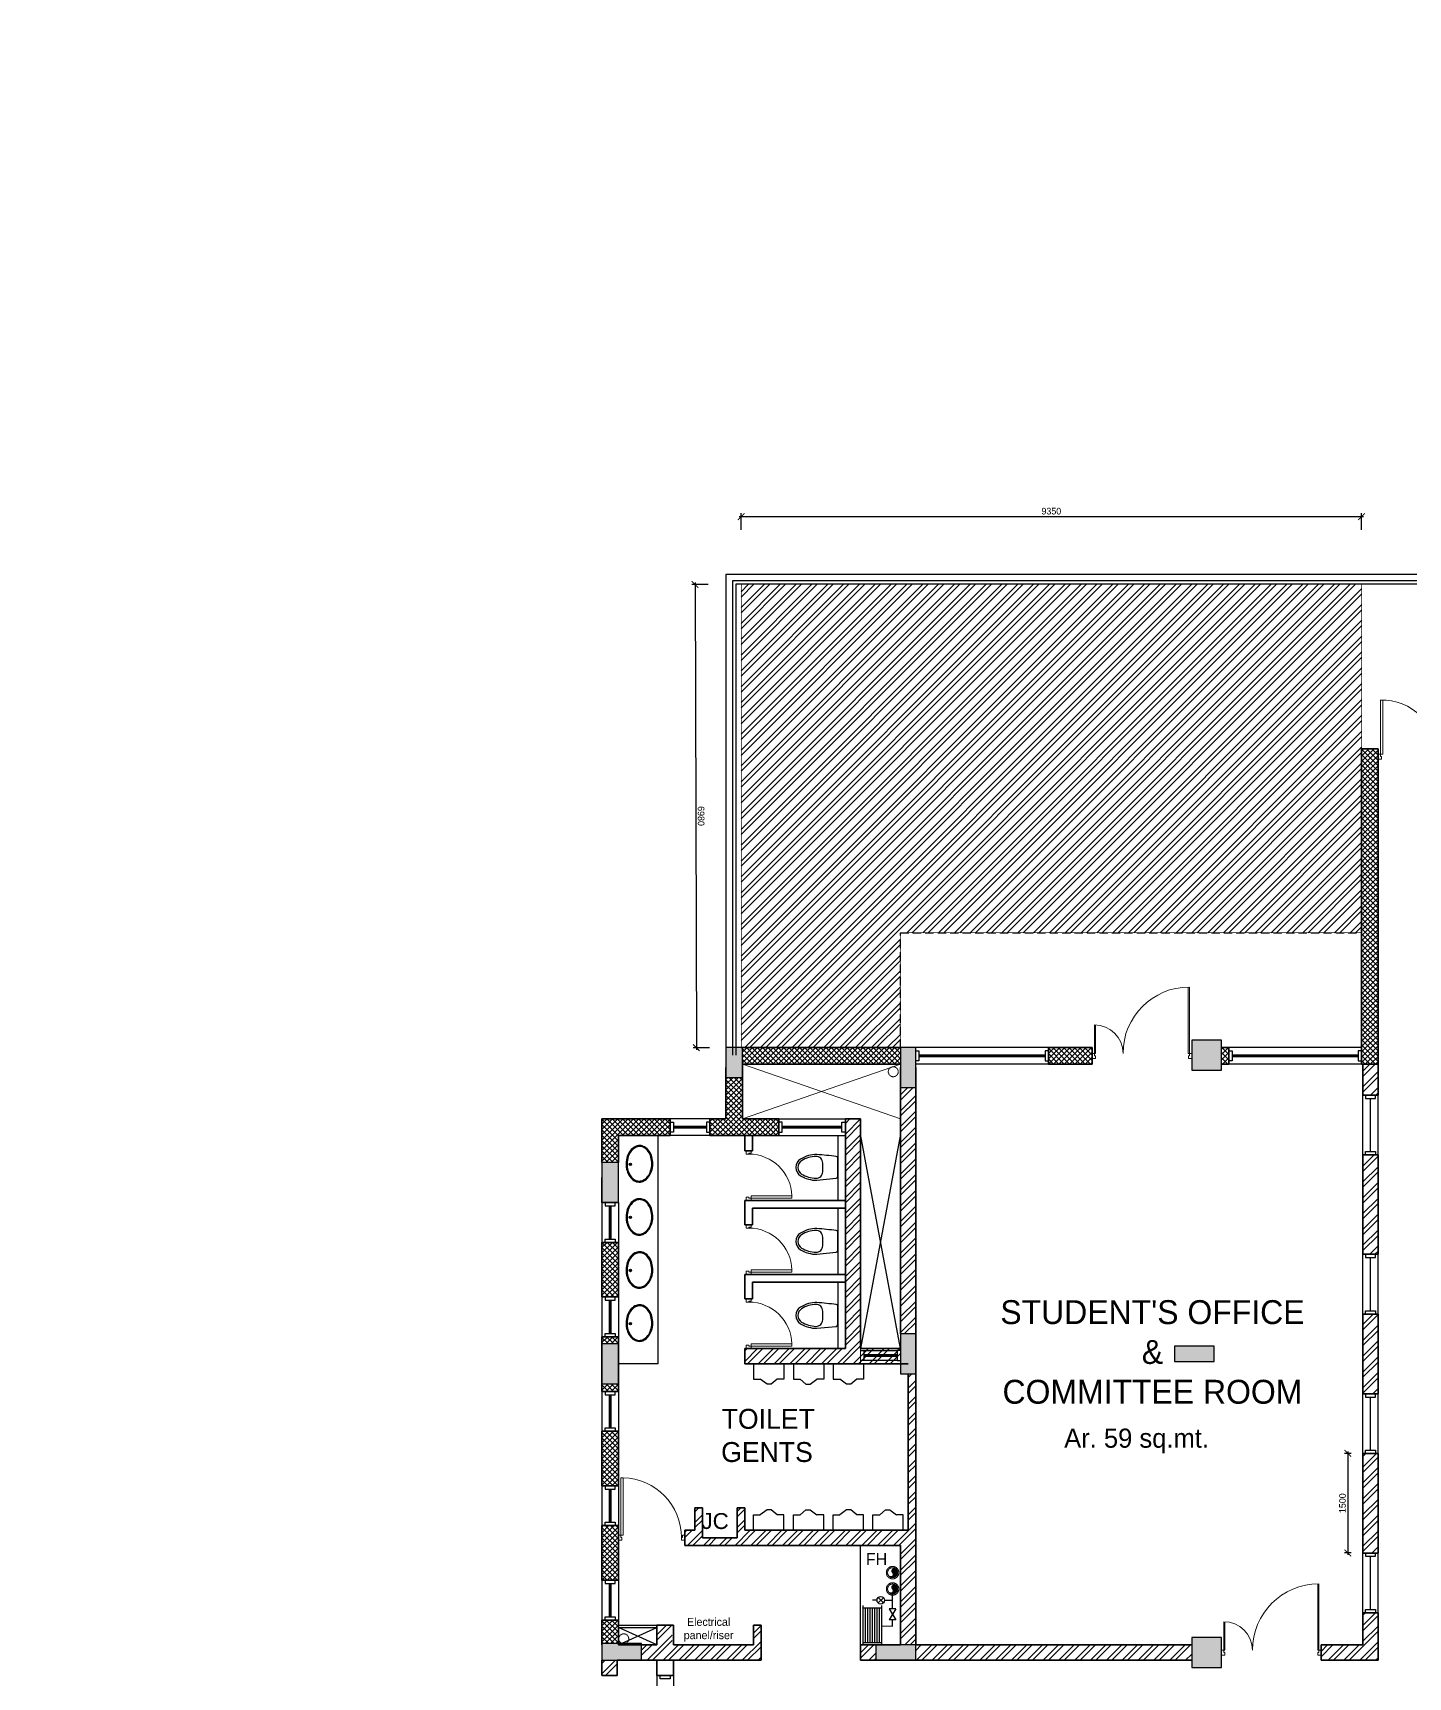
# Model space of a CAD drawing. Header units: millimetres. Extents: x -276609 to 1081398, y -453808 to 472098.
# Drawn here: x 463556 to 484284, y 24255 to 49027 of the extents above; entities that cross this region are included whole.
import ezdxf

# ---------------------------------------------------------------- set-up
doc = ezdxf.new("R2010")
doc.units = ezdxf.units.MM
doc.header["$MEASUREMENT"] = 0
for name, pattern in [('ACAD_ISO04W100', [30, 24, -3, 0, -3]), ('ACAD_ISO10W100', [18, 12, -3, 0, -3]), ('HIDDEN', [0.375, 0.25, -0.125])]:
    doc.linetypes.add(name, pattern=pattern)
for name, color, linetype in [('A-Anno Tags', 6, 'Continuous'), ('A-Elevation', 4, 'Continuous'), ('A-Sanitory', 181, 'Continuous'), ('A-Wall Patt', 8, 'Continuous'), ('A-Window', 4, 'Continuous'), ('AREA', 7, 'Continuous'), ('FIRE', 5, 'Continuous'), ('S-Conc Patt', 9, 'Continuous'), ('text', 252, 'Continuous')]:
    doc.layers.add(name, color=color, linetype=linetype)
for name, color, linetype, lineweight in [('A-BEAM-1-8', 8, 'HIDDEN', 9), ('A-Detail Lines', 241, 'Continuous', 25), ('A-Door', 4, 'Continuous', 9), ('A-Wall Sec', 1, 'Continuous', 20), ('fire-main', 10, 'ACAD_ISO04W100', 5), ('PLUMBING', 3, 'ACAD_ISO10W100', 18), ('S-Concrete', 40, 'Continuous', 25)]:
    doc.layers.add(name, color=color, linetype=linetype, lineweight=lineweight)
doc.styles.get("Standard").update_dxf_attribs({"font": ''})
doc.styles.get('Standard').set_extended_font_data('Gill Sans MT')
doc.dimstyles.new('IIITD_WD_M @ 100', dxfattribs={"dimscale": 100, "dimtxt": 1, "dimasz": 1, "dimexe": 0.5, "dimexo": 0.25, "dimgap": 0.3, "dimtad": 1, "dimdec": 0, "dimrnd": 1, "dimzin": 0, "dimdsep": 46, "dimtxsty": 'Standard', "dimblk": 'ARCHTICK', "dimcen": 0.2, "dimdle": 0.3, "dimclrd": 256, "dimclre": 256, "dimclrt": 256, "dimadec": 0, "dimazin": 0, "dimtfac": 1, "dimtdec": 0, "dimtofl": 0, "dimtmove": 0, "dimatfit": 0, "dimfxl": 0.5, "dimfxlon": 1, "dimtolj": 1, "dimtzin": 0, "dimlwd": -1, "dimlwe": -1, "dimarcsym": 0})
pattern_1 = [(45, (-3066.9, 75084.49), (-119.32427, 119.32427), []), (45, (-2987.35, 75084.49), (-119.32427, 119.32427), [])]
pattern_2 = [(45, (440.71, 78999.214), (-39.7747564, 39.7747564), []), (135, (440.71, 78999.214), (-39.7747564, -39.7747564), [])]
pattern_3 = [(45, (472131.903, 24759.73), (-39.77476, 39.77476), []), (135, (472131.903, 24759.73), (-39.77476, -39.77476), [])]

# ---------------------------------------------------------------- blocks, each defined once
blk = doc.blocks.new('_ArchTick')
at = {"color": 0, "linetype": 'ByBlock', "const_width": 0.15}
blk.add_lwpolyline([(-0.5, -0.5), (0.5, 0.5)], dxfattribs=at)
blk = doc.blocks.new('*D675')
at = {"layer": 'A-Detail Lines'}
for p, q in [((338004, 412783), (337904, 412783)), ((337954, 412813), (337954, 411253)), ((338004, 411283), (337904, 411283)), ((490332, 36500), (499162, 36500)), ((490362, 36550), (490362, 36450)), ((499132, 36550), (499132, 36450))]:
    blk.add_line(p, q, dxfattribs=at)
at = {"layer": 'A-Detail Lines', "xscale": 100, "yscale": 100, "zscale": 100}
for p, rotation in [((337954, 412783), 90), ((337954, 411283), 270), ((490362, 36500), 180)]:
    blk.add_blockref('_ArchTick', p, dxfattribs=dict(at, rotation=rotation))
blk.add_blockref('_ArchTick', (499132, 36500), dxfattribs=at)
at = {"layer": 'A-Detail Lines', "insert": (337873, 412033), "char_height": 100, "attachment_point": 5, "rotation": 90}
blk.add_mtext('\\A1;1500', dxfattribs=at)
at = {"layer": 'A-Detail Lines', "insert": (494747, 36632), "char_height": 200, "attachment_point": 5}
blk.add_mtext('\\A1;8770', dxfattribs=at)
blk = doc.blocks.new('P100')
at = {"layer": 'fire-main', "ltscale": 50}
h = blk.add_hatch(dxfattribs=at)
h.set_pattern_fill('ANSI31', color=0, scale=25, style=0)
h.set_pattern_definition([(45, (-367567.82, -846255.0262), (-2.209708691, 2.209708691), [])])
h.paths.add_polyline_path([(75, 0, -1), (0, 0, 1), (-75, 0, 1)])
at = {"layer": 'FIRE', "color": 2}
blk.add_arc((37.5, 0), 37.5, 180, 0, dxfattribs=at)
at = {"layer": 'fire-main', "color": 2, "ltscale": 50}
for radius in [93.8, 75]:
    blk.add_circle((0, 0), radius, dxfattribs=at)
blk.add_arc((-37.5, 0), 37.5, 0, 180, dxfattribs=at)
blk = doc.blocks.new('SDF')
at = {"layer": 'FIRE', "color": 2}
for p, q in [((7533, 13328), (7532, 13231)), ((7532, 13231), (7697, 13327)), ((7533, 13328), (7697, 13230)), ((7697, 13327), (7697, 13230))]:
    blk.add_line(p, q, dxfattribs=at)
blk = doc.blocks.new('basin2')
for points in [[(278, -206, 0.12976), (261, -133, 0.106426), (201, -63, 0.084431), (116, -18, 0.073534), (7, 0, 0.073534), (-102, -14, 0.084431), (-188, -55, 0.106426), (-251, -122, 0.12976), (-272, -195, 0.12976), (-254, -269, 0.106426), (-194, -339, 0.084431), (-109, -383, 0.073534), (-1, -402, 0.073534), (108, -388, 0.084431), (195, -347, 0.106426), (258, -279, 0.12976)], [(263, -201, 0.119977), (247, -140, 0.106426), (192, -75, 0.084431), (111, -33, 0.073534), (7, -15, 0.073534), (-97, -28, 0.084431), (-180, -67, 0.106426), (-238, -130, 0.12976), (-257, -196, 0.009633), (-257, -201, 0.119977), (-240, -262, 0.106426), (-185, -327, 0.084431), (-104, -369, 0.073534), (0, -387, 0.073534), (104, -373, 0.084431), (187, -334, 0.106426), (245, -272, 0.12976), (263, -206, 0.009633)]]:
    blk.add_lwpolyline(points, format="xyb", close=True)
for radius in [17.8, 12.2]:
    blk.add_circle((-4, -64), radius)
blk = doc.blocks.new('wc-wh')
at = {"color": 0, "linetype": 'ByBlock'}
for points in [[(315, 195), (22, 165, 0.384412), (0, 140), (0, -140, 0.383904), (22, -165, 0.001434), (314, -195, 0.140641), (560, -125, 0.259738), (630, 0, 0.259738), (560, 125, 0.139471)], [(225, 65), (225, -65, 0.422961), (328, -165, 0.13189), (544, -100, 0.259738), (600, 0, 0.259738), (544, 100, 0.13189), (328, 165, 0.422961)]]:
    blk.add_lwpolyline(points, format="xyb", close=True, dxfattribs=at)
blk.add_arc((316, -170), 25, 264.2811, 270.16, dxfattribs=at)
blk = doc.blocks.new('urinal1')
for p, q in [((0, 228.6), (228.6, 228.6)), ((0, 228.6), (0, -228.6)), ((228.6, 228.6), (228.6, 127)), ((304.8, 25.4), (228.6, 127)), ((304.8, -38.1), (304.8, 25.4)), ((0, -228.6), (228.6, -228.6)), ((228.6, -127), (304.8, -38.1)), ((228.6, -228.6), (228.6, -127))]:
    blk.add_line(p, q)
blk = doc.blocks.new('din v1')
at = {"layer": 'A-Window', "color": 2, "lineweight": 60}
blk.add_line((474051, 158052), (474051, 157552), dxfattribs=at)
at = {"layer": 'A-Window'}
for points in [[(473926, 158102), (473926, 157502)], [(473976, 158102), (473976, 158052), (474126, 158052), (474126, 158102)], [(474176, 158102), (474176, 157502)], [(473976, 157502), (473976, 157552), (474126, 157552), (474126, 157502)]]:
    blk.add_lwpolyline(points, dxfattribs=at)
blk = doc.blocks.new('din w1')
at = {"layer": 'A-Window', "color": 2, "lineweight": 60}
blk.add_line((476279, 163779), (476779, 163779), dxfattribs=at)
at = {"layer": 'A-Window'}
for points in [[(476229, 163904), (476829, 163904)], [(476229, 163704), (476279, 163704), (476279, 163854), (476229, 163854)], [(476829, 163704), (476779, 163704), (476779, 163854), (476829, 163854)], [(476229, 163654), (476829, 163654)]]:
    blk.add_lwpolyline(points, dxfattribs=at)
blk = doc.blocks.new('din v2')
at = {"layer": 'A-Window', "color": 2, "lineweight": 60}
blk.add_line((477919, 162849), (478819, 162849), dxfattribs=at)
at = {"layer": 'A-Window'}
for points in [[(477869, 162974), (478869, 162974)], [(477869, 162774), (477919, 162774), (477919, 162924), (477869, 162924)], [(478869, 162774), (478819, 162774), (478819, 162924), (478869, 162924)], [(477869, 162724), (478869, 162724)]]:
    blk.add_lwpolyline(points, dxfattribs=at)
blk = doc.blocks.new('ABL_Door_S - 750 x 2100-5-3 Second Floor Lvl')
at = {"layer": 'A-Door', "color": 5, "lineweight": 18}
for p, q in [((-375, 38), (-325, 38)), ((-375, -38), (-375, 38)), ((-325, 38), (-325, -3)), ((325, 38), (325, -3)), ((375, 38), (325, 38)), ((375, -38), (375, 38)), ((-375, -38), (-340, -38)), ((-340, -3), (-325, -3)), ((-340, -38), (-340, -3)), ((-340, -38), (-340, -652)), ((-305, -38), (-340, -38)), ((-305, -38), (-305, -652)), ((340, -3), (325, -3)), ((340, -38), (340, -3)), ((375, -38), (340, -38))]:
    blk.add_line(p, q, dxfattribs=at)
blk.add_lwpolyline([(-340, -652), (-305, -652)], dxfattribs=at)
at = {"layer": 'A-Door', "lineweight": 18}
blk.add_arc((-325, -3), 650, 271.7632, 0, dxfattribs=at)
blk = doc.blocks.new('ABL_Door_S - 1000 x 2100-11-3 Second Floor Lvl')
at = {"layer": 'A-Door', "color": 5}
for p, q in [((-500, 38), (-450, 38)), ((-500, -38), (-500, 38)), ((-450, 38), (-450, -3)), ((450, 38), (450, -3)), ((500, 38), (450, 38)), ((500, -38), (500, 38)), ((-500, -38), (-465, -38)), ((-465, -3), (-450, -3)), ((-465, -38), (-465, -3)), ((-430, -38), (-465, -38)), ((465, -3), (450, -3)), ((465, -38), (465, -3)), ((500, -38), (465, -38))]:
    blk.add_line(p, q, dxfattribs=at)
at = {"layer": 'A-Door', "color": 5, "lineweight": 18}
for p, q in [((-465, -38), (-465, -902)), ((-430, -38), (-430, -902)), ((-430, -902), (-465, -902))]:
    blk.add_line(p, q, dxfattribs=at)
at = {"layer": 'A-Door'}
blk.add_arc((-450, -3), 900, 271.2733, 0, dxfattribs=at)
blk = doc.blocks.new('din d7')
at = {"layer": 'A-Door', "color": 5, "lineweight": 18}
for p, q in [((486934, 174520), (486934, 175332)), ((486969, 174518), (486969, 175332)), ((488629, 174518), (488629, 175332)), ((488664, 174518), (488664, 175332)), ((486899, 174518), (486934, 174518)), ((486899, 174518), (486899, 174443)), ((486899, 174443), (486949, 174443)), ((486934, 174518), (486934, 174483)), ((486969, 174518), (486934, 174518)), ((486934, 174483), (486949, 174483)), ((486949, 174443), (486949, 174483)), ((488629, 174518), (488664, 174518)), ((488664, 174483), (488649, 174483)), ((488649, 174443), (488649, 174483)), ((488699, 174443), (488649, 174443)), ((488664, 174518), (488664, 174483)), ((488699, 174518), (488664, 174518)), ((488699, 174518), (488699, 174443))]:
    blk.add_line(p, q, dxfattribs=at)
at = {"layer": 'A-Door', "lineweight": 18}
for centre, start, end in [((486950, 174483), 359.9841, 91.0727), ((488648, 174483), 88.9273, 180.0159)]:
    blk.add_arc(centre, 849, start, end, dxfattribs=at)
blk = doc.blocks.new('Big Door Garbage')
at = {"layer": 'A-Door', "color": 5, "lineweight": 18}
for p, q in [((-12550, 128778), (-12500, 128778)), ((-12550, 128703), (-12550, 128778)), ((-12550, 128703), (-12515, 128703)), ((-12515, 128738), (-12500, 128738)), ((-12515, 128703), (-12515, 128738)), ((-12515, 128703), (-12515, 128273)), ((-12499, 128703), (-12515, 128703)), ((-12500, 128778), (-12500, 128738)), ((-12499, 128703), (-12499, 128273)), ((-11101, 128703), (-11101, 127703)), ((-11101, 128703), (-11085, 128703)), ((-11100, 128778), (-11100, 128738)), ((-11050, 128778), (-11100, 128778)), ((-11085, 128738), (-11100, 128738)), ((-11085, 128703), (-11085, 128738)), ((-11050, 128703), (-11085, 128703)), ((-11085, 128703), (-11085, 127703)), ((-11050, 128703), (-11050, 128778))]:
    blk.add_line(p, q, dxfattribs=at)
at = {"layer": 'A-Door', "lineweight": 18}
for centre, radius, start, end in [((-12515, 128703), 430, 270, 0), ((-11085, 128703), 1000, 180, 270)]:
    blk.add_arc(centre, radius, start, end, dxfattribs=at)
blk = doc.blocks.new('din w6')
at = {"layer": 'A-Window', "color": 2, "lineweight": 30}
blk.add_line((50, 125), (850, 125), dxfattribs=at)
at = {"layer": 'A-Window'}
for points in [[(0, 240), (900, 240)], [(0, 200), (50, 200), (50, 50), (0, 50)], [(0, 10), (900, 10)], [(900, 200), (850, 200), (850, 50), (900, 50)]]:
    blk.add_lwpolyline(points, dxfattribs=at)
blk = doc.blocks.new('*D681')
at = {"layer": 'A-Detail Lines'}
for p, q in [((483426, 27625), (483326, 27625)), ((483376, 27655), (483376, 26095)), ((483426, 26125), (483326, 26125))]:
    blk.add_line(p, q, dxfattribs=at)
at = {"layer": 'A-Detail Lines', "xscale": 100, "yscale": 100, "zscale": 100}
for p, rotation in [((483376, 27625), 90), ((483376, 26125), 270)]:
    blk.add_blockref('_ArchTick', p, dxfattribs=dict(at, rotation=rotation))
at = {"layer": 'A-Detail Lines', "insert": (483295, 26875), "char_height": 100, "attachment_point": 5, "rotation": 90}
blk.add_mtext('\\A1;1500', dxfattribs=at)
blk = doc.blocks.new('*D690')
at = {"layer": 'A-Detail Lines'}
for p, q in [((474202, 41740), (483612, 41740)), ((474232, 41540), (474232, 41790)), ((483582, 41540), (483582, 41790))]:
    blk.add_line(p, q, dxfattribs=at)
at = {"layer": 'A-Detail Lines', "xscale": 100, "yscale": 100, "zscale": 100, "rotation": 180}
blk.add_blockref('_ArchTick', (474232, 41740), dxfattribs=at)
at = {"layer": 'A-Detail Lines', "xscale": 100, "yscale": 100, "zscale": 100}
blk.add_blockref('_ArchTick', (483582, 41740), dxfattribs=at)
at = {"layer": 'A-Detail Lines', "insert": (478907, 41821), "char_height": 100, "attachment_point": 5}
blk.add_mtext('\\A1;9350', dxfattribs=at)
blk = doc.blocks.new('*D691')
at = {"layer": 'A-Detail Lines'}
for p, q in [((473736, 40718), (473486, 40718)), ((473536, 40748), (473556, 33708)), ((473756, 33738), (473506, 33738))]:
    blk.add_line(p, q, dxfattribs=at)
at = {"layer": 'A-Detail Lines', "xscale": 100, "yscale": 100, "zscale": 100}
for p, rotation in [((473536, 40718), 90.16417083871647), ((473556, 33738), 270.1641708387165)]:
    blk.add_blockref('_ArchTick', p, dxfattribs=dict(at, rotation=rotation))
at = {"layer": 'A-Detail Lines', "insert": (473627, 37228), "char_height": 100, "attachment_point": 5, "rotation": 270.1642}
blk.add_mtext('\\A1;6980', dxfattribs=at)

msp = doc.modelspace()

# ---------------------------------------------------------------- hatches: boundary and pattern name
at = {"layer": 'A-Wall Patt'}
h = msp.add_hatch(dxfattribs=at)
h.set_pattern_fill('ANSI32', color=256, scale=450, style=0)
h.paths.add_polyline_path([(483581.9, 35469.7), (483581.9, 38239.7), (483581.9, 40719.7), (474231.9, 40719.7), (474231.9, 33739.7), (476631.9, 33739.7), (476631.9, 35469.7)])
h = msp.add_hatch(dxfattribs=at)
h.set_pattern_fill('ANSI37', color=256, scale=450, style=0)
h.set_pattern_definition([(45, (478861.903, 33489.73), (-39.77476, 39.77476), []), (135, (478861.903, 33489.73), (-39.77476, -39.77476), [])])
h.paths.add_polyline_path([(479521.9, 33739.7), (478861.9, 33739.7), (478861.9, 33489.7), (479521.9, 33489.7)])
h.paths.add_polyline_path([(481581.9, 33739.7), (481471.9, 33739.7), (481471.9, 33489.7), (481581.9, 33489.7)])
h.paths.add_polyline_path([(483831.9, 38239.7), (483581.9, 38239.7), (483581.9, 33489.7), (483831.9, 33489.7)])
h = msp.add_hatch(dxfattribs=at)
h.set_pattern_fill('ANSI37', color=256, scale=450, style=0)
h.set_pattern_definition(pattern_2)
h.paths.add_polyline_path([(476631.9, 33739.7), (474251.9, 33739.7), (474251.9, 33489.7), (476631.9, 33489.7)])
h.paths.add_polyline_path([(474801.9, 32664.7), (474799.6, 32664.7), (474251.9, 32664.7), (474251.9, 33289.7), (474001.9, 33289.7), (474001.9, 32664.7), (473761.9, 32664.7), (473761.9, 32414.7), (474801.9, 32414.7)])
h = msp.add_hatch(dxfattribs=at)
h.set_pattern_fill('ANSI32', color=256, scale=450, angle=360, style=0)
h.set_pattern_definition(pattern_1)
h.paths.add_polyline_path([(483831.9, 27624.7), (483601.9, 27624.7), (483601.9, 26124.7), (483831.9, 26124.7)])
h.paths.add_polyline_path([(483831.9, 29724.7), (483601.9, 29724.7), (483601.9, 28524.7), (483831.9, 28524.7)])
h.paths.add_polyline_path([(483831.9, 32124.7), (483601.9, 32124.7), (483601.9, 31374.7), (483601.9, 30624.7), (483831.9, 30624.7), (483831.9, 31259.7)])
h.paths.add_polyline_path([(483831.9, 33489.7), (483601.9, 33489.7), (483601.9, 33024.7), (483831.9, 33024.7)])
h.paths.add_polyline_path([(482971.9, 24739.7), (482971.9, 24509.7), (483831.9, 24509.7), (483831.9, 25224.7), (483601.9, 25224.7), (483601.9, 24739.7)])
h = msp.add_hatch(dxfattribs=at)
h.set_pattern_fill('ANSI32', color=256, scale=450, angle=360, style=0)
h.set_pattern_definition([(45, (440.7, 78999.21), (-119.32427, 119.32427), []), (45, (520.26, 78999.21), (-119.32427, 119.32427), [])])
h.paths.add_polyline_path([(476031.9, 32664.7), (475801.9, 32664.7), (475801.9, 31434.7), (475801.9, 30319.7), (475801.9, 29774), (476031.9, 29774)])
h.paths.add_polyline_path([(476031.9, 29774), (475801.9, 29774), (475801.9, 29204.7), (474286.9, 29204.7), (474286.9, 28974.7), (476631.9, 28974.7), (476631.9, 29204.7), (476031.9, 29204.7)])
h.paths.add_polyline_path([(476861.9, 29774), (476631.9, 29774), (476631.9, 29424.7), (476861.9, 29424.7)])
h.paths.add_polyline_path([(476861.9, 33139.7), (476631.9, 33139.7), (476631.9, 29774), (476861.9, 29774)])
h = msp.add_hatch(dxfattribs=at)
h.set_pattern_fill('ANSI37', color=256, scale=450, style=0)
h.set_pattern_definition(pattern_2)
h.paths.add_polyline_path([(473161.9, 32664.7), (472131.9, 32664.7), (472131.9, 32009.7), (472381.9, 32009.7), (472381.9, 32414.7), (473161.9, 32414.7)])
h = msp.add_hatch(dxfattribs=at)
h.set_pattern_fill('ANSI37', color=256, scale=450, style=0)
h.set_pattern_definition(pattern_3)
h.paths.add_polyline_path([(472381.9, 30804.7), (472131.9, 30804.7), (472131.9, 29982.2), (472381.9, 29982.2)])
h = msp.add_hatch(dxfattribs=at)
h.set_pattern_fill('ANSI37', color=256, scale=450, style=0)
h.set_pattern_definition(pattern_3)
h.paths.add_polyline_path([(472381.9, 29382.2), (472131.9, 29382.2), (472131.9, 29274.7), (472381.9, 29274.7)])
h = msp.add_hatch(dxfattribs=at)
h.set_pattern_fill('ANSI32', color=256, scale=450, style=0)
h.set_pattern_definition([(45, (440.7, 78999.21), (-119.32427, 119.32427), []), (45, (520.26, 78999.21), (-119.32427, 119.32427), [])])
h.paths.add_polyline_path([(476861.9, 28824.7), (476746.9, 28824.7), (476746.9, 26469.7), (474286.9, 26469.7), (474286.9, 26804.7), (474171.9, 26804.7), (474171.9, 26354.7), (473646.9, 26354.7), (473646.9, 26804.7), (473531.9, 26804.7), (473531.9, 26469.7), (473381.9, 26469.7), (473381.9, 26239.7), (476631.9, 26239.7), (476631.9, 25799.1), (476861.9, 25766.6)])
h.paths.add_polyline_path([(476631.9, 25548.8), (476861.9, 25455), (476861.9, 25766.6), (476631.9, 25799.1)])
h.paths.add_polyline_path([(476631.9, 24739.7), (476861.9, 24739.7), (476861.9, 25455), (476631.9, 25548.8)])
h.paths.add_polyline_path([(473576.3, 26351.4), (474106.1, 26351.1), (474106.4, 26845.7), (473576.7, 26846)], flags=24)
h = msp.add_hatch(dxfattribs=at)
h.set_pattern_fill('ANSI37', color=256, scale=450, style=0)
h.set_pattern_definition(pattern_3)
h.paths.add_polyline_path([(472381.9, 28674.7), (472131.9, 28674.7), (472131.9, 28559.7), (472381.9, 28559.7)])
h = msp.add_hatch(dxfattribs=at)
h.set_pattern_fill('ANSI37', color=256, scale=450, style=0)
h.set_pattern_definition(pattern_3)
h.paths.add_polyline_path([(472381.9, 27959.7), (472131.9, 27959.7), (472131.9, 27137.2), (472381.9, 27137.2)])
h = msp.add_hatch(dxfattribs=at)
h.set_pattern_fill('ANSI37', color=256, scale=450, style=0)
h.set_pattern_definition(pattern_3)
h.paths.add_polyline_path([(472381.9, 26537.2), (472131.9, 26537.2), (472131.9, 25714.7), (472381.9, 25714.7)])
h = msp.add_hatch(dxfattribs=at)
h.set_pattern_fill('ANSI37', color=256, scale=450, style=0)
h.set_pattern_definition(pattern_2)
h.paths.add_polyline_path([(472381.9, 25114.5), (472131.9, 25114.5), (472131.9, 24759.7), (472381.9, 24759.7)])
h = msp.add_hatch(dxfattribs=at)
h.set_pattern_fill('ANSI32', color=256, scale=450, angle=360, style=0)
h.set_pattern_definition(pattern_1)
h.paths.add_polyline_path([(472361.9, 24509.7), (472131.9, 24509.7), (472131.9, 24279.7), (472361.9, 24279.7)])
h.paths.add_polyline_path([(474531.9, 24624.7), (474231.9, 24624.7), (474231.9, 24509.7), (474401.9, 24509.7), (474531.9, 24509.7)])
h.paths.add_polyline_path([(474531.9, 24739.7), (474231.9, 24739.7), (474231.9, 24624.7), (474531.9, 24624.7)])
h.paths.add_polyline_path([(474531.9, 25039.7), (474416.9, 25039.7), (474416.9, 24739.7), (474531.9, 24739.7)])
h.paths.add_polyline_path([(473191.9, 25039.7), (473076.9, 25039.7), (473076.9, 24739.7), (473191.9, 24739.7)])
h.paths.add_polyline_path([(474116.9, 24624.7), (474046.9, 24624.7), (474046.9, 24509.7), (474116.9, 24509.7)])
h.paths.add_polyline_path([(474231.9, 24624.7), (474116.9, 24624.7), (474116.9, 24509.7), (474231.9, 24509.7)])
h.paths.add_polyline_path([(474231.9, 24739.7), (474116.9, 24739.7), (474116.9, 24624.7), (474231.9, 24624.7)])
h.paths.add_polyline_path([(474116.9, 24739.7), (474046.9, 24739.7), (474046.9, 24624.7), (474116.9, 24624.7)])
h.paths.add_polyline_path([(473076.9, 25039.7), (472961.9, 25039.7), (472961.9, 24739.7), (473076.9, 24739.7)])
h.paths.add_polyline_path([(472731.9, 24739.7), (472731.9, 24509.7), (474046.9, 24509.7), (474046.9, 24739.7)])
h = msp.add_hatch(dxfattribs=at)
h.set_pattern_fill('ANSI32', color=256, scale=450, angle=360, style=0)
h.set_pattern_definition(pattern_1)
h.paths.add_polyline_path([(476261.9, 24509.7), (476261.9, 24739.7), (476031.9, 24739.7), (476031.9, 24509.7)])
h = msp.add_hatch(dxfattribs=at)
h.set_pattern_fill('ANSI32', color=256, scale=450, angle=360, style=0)
h.set_pattern_definition(pattern_1)
h.paths.add_polyline_path([(481021.9, 24509.7), (481021.9, 24739.7), (476861.9, 24739.7), (476861.9, 24509.7)])
at = {"layer": 'S-Conc Patt'}
for points in [[(474001.9, 33289.7), (474251.9, 33289.7), (474251.9, 33739.7), (474001.9, 33739.7)], [(476861.9, 33739.7), (476631.9, 33739.7), (476631.9, 33139.7), (476861.9, 33139.7)], [(481021.9, 33849.7), (481021.9, 33399.7), (481471.9, 33399.7), (481471.9, 33849.7)], [(472381.9, 32009.7), (472131.9, 32009.7), (472131.9, 31409.7), (472381.9, 31409.7)], [(472381.9, 29274.7), (472131.9, 29274.7), (472131.9, 28674.7), (472381.9, 28674.7)], [(476861.9, 29424.7), (476631.9, 29424.7), (476631.9, 28824.7), (476861.9, 28824.7)], [(480761.9, 29239.7), (480761.9, 29009.7), (481361.9, 29009.7), (481361.9, 29239.7)], [(481021.9, 24849.7), (481021.9, 24399.7), (481471.9, 24399.7), (481471.9, 24849.7)], [(472131.9, 24759.7), (472131.9, 24509.7), (472731.9, 24509.7), (472731.9, 24759.7)], [(476261.9, 24739.7), (476261.9, 24509.7), (476861.9, 24509.7), (476861.9, 24739.7)]]:
    msp.add_hatch(color=8, dxfattribs=at).paths.add_polyline_path(points)

# ---------------------------------------------------------------- linework, layer by layer
at = {"layer": 'A-BEAM-1-8', "linetype": 'Continuous', "ltscale": 500}
for p, q in [((476631.9, 33489.7), (474251.9, 32664.7)), ((474251.9, 33489.7), (476631.9, 32664.7))]:
    msp.add_line(p, q, dxfattribs=at)
at = {"layer": 'A-Detail Lines', "linetype": 'HIDDEN', "ltscale": 500}
for p, q in [((476631.9, 33739.7), (476631.9, 35469.7)), ((476631.9, 35469.7), (483581.9, 35469.7))]:
    msp.add_line(p, q, dxfattribs=at)
at = {"layer": 'A-Detail Lines', "linetype": 'Continuous', "ltscale": 500}
for p, q in [((472381.9, 24739.7), (472961.9, 25004.7)), ((472961.9, 24739.7), (472381.9, 25004.7))]:
    msp.add_line(p, q, dxfattribs=at)
at = {"layer": 'A-Detail Lines', "const_width": 10}
msp.add_lwpolyline([(474231.9, 33739.7), (474231.9, 40719.7), (483581.9, 40719.7), (483581.9, 38239.7), (483581.9, 35469.7), (476631.9, 35469.7), (476631.9, 33739.7), (474231.9, 33739.7)], dxfattribs=at)
at = {"layer": 'A-Elevation'}
for p, q in [((474001.9, 40869.7), (474001.9, 33624.7)), ((485631.9, 40869.7), (474001.9, 40869.7)), ((474101.9, 40769.7), (474101.9, 33624.7)), ((485631.9, 40769.7), (474101.9, 40769.7)), ((474151.9, 40719.7), (474151.9, 33624.7)), ((485631.9, 40719.7), (474151.9, 40719.7)), ((472981.9, 28974.7), (472981.9, 32414.7)), ((475686.9, 32414.7), (475686.9, 31434.7)), ((475686.9, 31319.7), (475686.9, 30319.7)), ((475686.9, 30204.7), (475686.9, 29204.7)), ((472981.9, 28974.7), (472381.9, 28974.7)), ((476031.9, 24739.7), (476031.9, 26239.7)), ((472961.9, 24509.7), (472961.9, 21669.7)), ((473211.9, 24509.7), (473211.9, 21669.7))]:
    msp.add_line(p, q, dxfattribs=at)
at = {"layer": 'A-Wall Patt'}
for p, q in [((476631.9, 29204.7), (476031.9, 32434.7)), ((476631.9, 32434.7), (476031.9, 29204.7))]:
    msp.add_line(p, q, dxfattribs=at)
at = {"layer": 'A-Wall Sec', "lineweight": 35}
for p, q in [((483581.9, 38239.7), (483581.9, 33489.7)), ((483831.9, 38239.7), (483581.9, 38239.7)), ((483831.9, 33024.7), (483831.9, 38239.7)), ((476631.9, 33739.7), (474231.9, 33739.7)), ((478861.9, 33489.7), (478861.9, 33739.7)), ((479521.9, 33739.7), (478861.9, 33739.7)), ((479521.9, 33489.7), (479521.9, 33739.7)), ((481471.9, 33739.7), (481581.9, 33739.7)), ((481581.9, 33739.7), (481581.9, 33489.7)), ((474251.9, 33489.7), (476631.9, 33489.7)), ((474251.9, 32664.7), (474251.9, 33489.7)), ((479521.9, 33489.7), (478861.9, 33489.7)), ((481581.9, 33489.7), (481471.9, 33489.7)), ((483831.9, 33489.7), (483581.9, 33489.7)), ((483601.9, 33489.7), (483601.9, 33024.7)), ((474001.9, 33439.7), (474001.9, 32664.7)), ((476631.9, 33439.7), (476631.9, 29424.7)), ((476861.9, 24739.7), (476861.9, 33439.7)), ((483601.9, 33024.7), (483831.9, 33024.7)), ((473161.9, 32664.7), (472131.9, 32664.7)), ((472131.9, 32664.7), (472131.9, 32009.7)), ((473161.9, 32414.7), (473161.9, 32664.7)), ((474001.9, 32664.7), (473761.9, 32664.7)), ((473761.9, 32664.7), (473761.9, 32414.7)), ((474801.9, 32664.7), (474251.9, 32664.7)), ((474801.9, 32414.7), (474801.9, 32664.7)), ((476031.9, 32664.7), (475801.9, 32664.7)), ((475801.9, 32664.7), (475801.9, 31434.7)), ((476031.9, 29204.7), (476031.9, 32664.7)), ((472381.9, 32414.7), (473161.9, 32414.7)), ((472381.9, 32414.7), (472381.9, 32009.7)), ((473761.9, 32414.7), (474801.9, 32414.7)), ((474286.9, 32414.7), (474286.9, 32184.7)), ((474401.9, 32184.7), (474401.9, 32414.7)), ((474286.9, 32184.7), (474401.9, 32184.7)), ((483831.9, 32124.7), (483601.9, 32124.7)), ((483601.9, 30624.7), (483601.9, 32124.7)), ((483831.9, 30624.7), (483831.9, 32124.7)), ((472131.9, 31404.7), (472131.9, 31779.7)), ((472381.9, 31404.7), (472131.9, 31404.7)), ((475801.9, 31434.7), (474286.9, 31434.7)), ((474286.9, 31434.7), (474286.9, 31069.7)), ((474401.9, 31319.7), (475801.9, 31319.7)), ((474401.9, 31069.7), (474401.9, 31319.7)), ((475801.9, 31434.7), (475801.9, 30319.7)), ((474286.9, 31069.7), (474401.9, 31069.7)), ((472131.9, 30804.7), (472381.9, 30804.7)), ((472131.9, 29982.2), (472131.9, 30804.7)), ((472381.9, 30804.7), (472381.9, 29982.2)), ((483601.9, 30624.7), (483831.9, 30624.7)), ((475801.9, 30319.7), (474286.9, 30319.7)), ((474286.9, 30319.7), (474286.9, 29954.7)), ((475801.9, 30319.7), (475801.9, 29204.7)), ((472381.9, 29982.2), (472131.9, 29982.2)), ((474401.9, 30204.7), (475801.9, 30204.7)), ((474401.9, 29954.7), (474401.9, 30204.7)), ((474286.9, 29954.7), (474401.9, 29954.7)), ((483601.9, 28524.7), (483601.9, 29724.7)), ((483831.9, 29724.7), (483601.9, 29724.7)), ((483831.9, 28524.7), (483831.9, 29724.7)), ((472131.9, 29382.2), (472381.9, 29382.2)), ((472131.9, 29382.2), (472131.9, 28559.7)), ((472381.9, 28559.7), (472381.9, 29382.2)), ((475801.9, 29204.7), (474286.9, 29204.7)), ((474286.9, 29204.7), (474286.9, 28974.7)), ((476631.9, 29204.7), (476031.9, 29204.7)), ((476631.9, 29204.7), (476031.9, 29204.7)), ((474286.9, 28974.7), (476746.9, 28974.7)), ((476746.9, 28824.7), (476746.9, 26469.7)), ((472381.9, 28559.7), (472131.9, 28559.7)), ((483601.9, 28524.7), (483831.9, 28524.7)), ((472131.9, 27959.7), (472381.9, 27959.7)), ((472131.9, 27137.2), (472131.9, 27959.7)), ((472381.9, 27959.7), (472381.9, 27137.2)), ((483601.9, 26124.7), (483601.9, 27624.7)), ((483831.9, 27624.7), (483601.9, 27624.7)), ((483831.9, 26124.7), (483831.9, 27624.7)), ((472381.9, 27137.2), (472131.9, 27137.2)), ((473531.9, 26469.7), (473531.9, 26804.7)), ((473646.9, 26804.7), (473531.9, 26804.7)), ((473646.9, 26354.7), (473646.9, 26804.7)), ((474171.9, 26804.7), (474171.9, 26354.7)), ((474286.9, 26804.7), (474171.9, 26804.7)), ((474286.9, 26804.7), (474286.9, 26469.7)), ((472131.9, 26537.2), (472381.9, 26537.2)), ((472131.9, 26537.2), (472131.9, 25714.7)), ((472381.9, 25714.7), (472381.9, 26537.2)), ((473531.9, 26469.7), (473381.9, 26469.7)), ((473381.9, 26239.7), (473381.9, 26469.7)), ((474171.9, 26354.7), (473646.9, 26354.7)), ((476746.9, 26469.7), (474286.9, 26469.7)), ((476631.9, 26239.7), (473381.9, 26239.7)), ((476631.9, 26239.7), (476631.9, 24739.7)), ((483831.9, 26124.7), (483601.9, 26124.7)), ((472381.9, 25714.7), (472131.9, 25714.7)), ((472131.9, 24739.7), (472131.9, 25114.5)), ((472131.9, 25114.5), (472381.9, 25114.5)), ((472381.9, 25114.5), (472381.9, 24739.7)), ((472961.9, 24739.7), (472961.9, 25039.7)), ((472961.9, 25039.7), (473211.9, 25039.7)), ((473211.9, 24739.7), (473211.9, 25039.7)), ((474416.9, 24739.7), (474416.9, 25039.7)), ((474416.9, 25039.7), (474531.9, 25039.7)), ((474531.9, 24509.7), (474531.9, 25039.7)), ((483601.9, 24739.7), (483601.9, 25224.7)), ((483601.9, 25224.7), (483831.9, 25224.7)), ((483831.9, 24509.7), (483831.9, 25224.7)), ((472961.9, 24739.7), (472381.9, 24739.7)), ((474416.9, 24739.7), (473211.9, 24739.7)), ((476631.9, 24739.7), (476031.9, 24739.7)), ((476031.9, 24739.7), (476031.9, 24509.7)), ((481021.9, 24739.7), (476861.9, 24739.7)), ((483601.9, 24739.7), (482971.9, 24739.7)), ((482971.9, 24739.7), (482971.9, 24509.7)), ((472131.9, 24509.7), (472131.9, 24279.7)), ((472131.9, 24279.7), (472361.9, 24279.7)), ((472361.9, 24509.7), (474531.9, 24509.7)), ((472361.9, 24279.7), (472361.9, 24509.7)), ((472961.9, 24509.7), (472961.9, 24279.7)), ((472961.9, 24279.7), (473211.9, 24279.7)), ((473211.9, 24279.7), (473211.9, 24509.7)), ((476031.9, 24509.7), (481021.9, 24509.7)), ((483831.9, 24509.7), (482971.9, 24509.7))]:
    msp.add_line(p, q, dxfattribs=at)
at = {"layer": 'A-Wall Sec'}
msp.add_line((476031.9, 29205.1), (476031.9, 28974.7), dxfattribs=at)
at = {"layer": 'A-Window', "color": 2, "lineweight": 60}
for p, q in [((478811.9, 33614.7), (476911.9, 33614.7)), ((483531.9, 33614.7), (481631.9, 33614.7)), ((476581.9, 29099.7), (476081.9, 29099.7))]:
    msp.add_line(p, q, dxfattribs=at)
at = {"layer": 'A-Window'}
for p, q in [((476081.9, 29174.7), (476581.9, 29174.7)), ((476581.9, 29024.7), (476081.9, 29024.7)), ((472381.9, 25039.7), (472961.9, 25039.7)), ((472381.9, 25004.7), (472961.9, 25004.7))]:
    msp.add_line(p, q, dxfattribs=at)
for points in [[(478861.9, 33739.7), (476861.9, 33739.7)], [(483581.9, 33739.7), (481581.9, 33739.7)], [(476861.9, 33689.7), (476911.9, 33689.7), (476911.9, 33539.7), (476861.9, 33539.7)], [(478861.9, 33489.7), (476861.9, 33489.7)], [(478861.9, 33689.7), (478811.9, 33689.7), (478811.9, 33539.7), (478861.9, 33539.7)], [(481581.9, 33689.7), (481631.9, 33689.7), (481631.9, 33539.7), (481581.9, 33539.7)], [(483581.9, 33489.7), (481581.9, 33489.7)], [(483581.9, 33689.7), (483531.9, 33689.7), (483531.9, 33539.7), (483581.9, 33539.7)], [(476631.9, 29205.1), (476031.9, 29205.1)], [(476031.9, 29174.7), (476081.9, 29174.7), (476081.9, 29024.7), (476031.9, 29024.7)], [(476631.9, 29174.7), (476581.9, 29174.7), (476581.9, 29024.7), (476631.9, 29024.7)], [(476631.9, 28974.7), (476031.9, 28974.7)], [(473161.9, 24279.7), (473161.9, 24229.7), (473011.9, 24229.7), (473011.9, 24279.7)]]:
    msp.add_lwpolyline(points, dxfattribs=at)
at = {"layer": 'FIRE', "color": 1}
for p, q in [((476067.8, 25331.9), (476067.8, 24748.3)), ((476347.8, 25331.9), (476347.8, 24748.3))]:
    msp.add_line(p, q, dxfattribs=at)
at = {"layer": 'FIRE', "color": 2}
for p, q in [((476347.8, 25293.1), (476067.8, 25293.1)), ((476295.9, 25372.1), (476376.5, 25451.7)), ((476296.4, 25452.2), (476376, 25371.6)), ((476347.8, 24772.2), (476067.8, 24772.2))]:
    msp.add_line(p, q, dxfattribs=at)
at = {"layer": 'FIRE', "color": 7}
for p, q in [((476102.8, 25287.3), (476102.8, 24781.4)), ((476137.8, 25287.3), (476137.8, 24781.4)), ((476172.8, 25287.3), (476172.8, 24781.4)), ((476207.8, 25287.3), (476207.8, 24781.4)), ((476242.8, 25287.3), (476242.8, 24781.4)), ((476277.8, 25287.3), (476277.8, 24781.4)), ((476312.8, 25287.3), (476312.8, 24781.4))]:
    msp.add_line(p, q, dxfattribs=at)
at = {"layer": 'FIRE', "color": 5}
for p, q in [((476279.6, 25412.3), (476212.7, 25412.7)), ((476513.5, 25410.7), (476392.8, 25411.5)), ((476512.6, 25282.4), (476514.1, 25508)), ((476345.9, 25025.1), (476511, 25024.1)), ((476511, 25024.1), (476511.6, 25117.6))]:
    msp.add_line(p, q, dxfattribs=at)
at = {"layer": 'FIRE', "color": 3}
msp.add_circle((476336.2, 25411.9), 56.6, dxfattribs=at)
at = {"layer": 'PLUMBING'}
for centre in [(476524.1, 33375), (472462, 24832)]:
    msp.add_circle(centre, 75, dxfattribs=at)
at = {"layer": 'S-Concrete'}
for points in [[(474001.9, 33289.7), (474251.9, 33289.7), (474251.9, 33739.7), (474001.9, 33739.7)], [(476861.9, 33739.7), (476631.9, 33739.7), (476631.9, 33139.7), (476861.9, 33139.7)], [(481021.9, 33849.7), (481021.9, 33399.7), (481471.9, 33399.7), (481471.9, 33849.7)], [(472381.9, 32009.7), (472131.9, 32009.7), (472131.9, 31409.7), (472381.9, 31409.7)], [(472381.9, 29274.7), (472131.9, 29274.7), (472131.9, 28674.7), (472381.9, 28674.7)], [(476861.9, 29424.7), (476631.9, 29424.7), (476631.9, 28824.7), (476861.9, 28824.7)], [(480761.9, 29239.7), (480761.9, 29009.7), (481361.9, 29009.7), (481361.9, 29239.7)], [(481021.9, 24849.7), (481021.9, 24399.7), (481471.9, 24399.7), (481471.9, 24849.7)], [(472131.9, 24759.7), (472131.9, 24509.7), (472731.9, 24509.7), (472731.9, 24759.7)], [(476261.9, 24739.7), (476261.9, 24509.7), (476861.9, 24509.7), (476861.9, 24739.7)]]:
    msp.add_lwpolyline(points, close=True, dxfattribs=at)

# ---------------------------------------------------------------- block references
at = {"rotation": 270.3733189302149}
msp.add_blockref('SDF', (463184.3, 32728.3), dxfattribs=at)
at = {"layer": 'A-Door'}
msp.add_blockref('din d7', (-3066.9, -136355.6), dxfattribs=at)
at = {"layer": 'A-Door', "xscale": -1, "rotation": 180}
for name, p in [('Big Door Garbage', (492071.9, 162355.1)), ('ABL_Door_S - 1000 x 2100-11-3 Second Floor Lvl', (472881.9, 26354.7)), ('Big Door Garbage', (494021.9, 153362.6))]:
    msp.add_blockref(name, p, dxfattribs=at)
at = {"layer": 'A-Door', "rotation": 90}
for name, p in [('din w6', (483841.9, 32124.7)), ('ABL_Door_S - 750 x 2100-5-3 Second Floor Lvl', (474344.4, 31809.7)), ('ABL_Door_S - 750 x 2100-5-3 Second Floor Lvl', (474344.4, 30694.7)), ('din w6', (483841.9, 29724.7)), ('ABL_Door_S - 750 x 2100-5-3 Second Floor Lvl', (474344.4, 29579.7)), ('din w6', (483841.9, 27624.7)), ('din w6', (483841.9, 25224.7))]:
    msp.add_blockref(name, p, dxfattribs=at)
at = {"layer": 'A-Sanitory'}
for name, p, rotation in [('basin2', (472497.7, 31985.2), 90), ('wc-wh', (475686.9, 31934.7), 180.0000309492947), ('basin2', (472497.7, 31185.2), 90), ('wc-wh', (475686.9, 30819.7), 180.0000309492947), ('basin2', (472497.7, 30385.2), 90), ('basin2', (472497.7, 29585.2), 90), ('wc-wh', (475686.9, 29704.7), 180.0000309492947), ('urinal1', (475246.9, 28974.7), 270), ('urinal1', (474646.9, 26469.7), 90), ('urinal1', (475846.9, 26469.7), 90)]:
    msp.add_blockref(name, p, dxfattribs=dict(at, rotation=rotation))
at = {"layer": 'A-Sanitory', "xscale": -1}
for p, rotation in [((474646.9, 28974.7), 90), ((475846.9, 28974.7), 90), ((475246.9, 26469.7), 270), ((476446.9, 26469.7), 270)]:
    msp.add_blockref('urinal1', p, dxfattribs=dict(at, rotation=rotation))
at = {"layer": 'A-Window', "rotation": 180}
msp.add_blockref('din w1', (949990.7, 196318.9), dxfattribs=at)
at = {"layer": 'A-Window'}
for name, p in [('din v2', (-3069.2, -130309.5)), ('din v1', (-1794.1, -126697)), ('din v1', (-1794.1, -128119.5)), ('din v1', (-1794.1, -129542)), ('din v1', (-1794.1, -130964.5)), ('din v1', (-1794.1, -132387))]:
    msp.add_blockref(name, p, dxfattribs=at)
at = {"layer": 'fire-main', "color": 0, "ltscale": 50, "xscale": -1, "rotation": 44.99999999958969}
for p in [(476513.8, 25828.7), (476513.8, 25582.8)]:
    msp.add_blockref('P100', p, dxfattribs=at)

# ---------------------------------------------------------------- texts
at = {"layer": 'A-Anno Tags', "insert": (473839.3, 26726.4), "char_height": 240, "attachment_point": 2, "rotation": 359.96361}
msp.add_mtext('{\\fArial|b0|i0|c0|p34;JC}', dxfattribs=at)
at = {"layer": 'A-Anno Tags', "insert": (476271.6, 26033), "char_height": 180, "attachment_point": 5}
msp.add_mtext('FH', dxfattribs=at)
at = {"layer": 'AREA', "insert": (479100.1, 27999), "char_height": 288, "width": 6203.897, "attachment_point": 1}
msp.add_mtext('{\\fCentury Gothic|b0|i0|c0|p34;Ar. 59 sq.mt.}', dxfattribs=at)
at = {"layer": 'PLUMBING', "insert": (473741.2, 24968.5), "char_height": 120, "attachment_point": 5, "rotation": 0}
msp.add_mtext('{\\fCentury Gothic|b0|i0|c0|p34;Electrical  \\Ppanel/riser}', dxfattribs=at)
at = {"layer": 'text', "insert": (480430.3, 29151.3), "char_height": 360, "attachment_point": 5}
msp.add_mtext("{\\fCentury Gothic|b0|i0|c0|p34;STUDENT'S OFFICE\\P&\\PCOMMITTEE ROOM}", dxfattribs=at)
at = {"layer": 'text', "insert": (470668.6, 28296), "char_height": 300, "width": 7754.871, "attachment_point": 1}
msp.add_mtext('\\pi3269.2;{\\fCentury Gothic|b0|i0|c0|p34;TOILET \\P\\pi3261.3;GENTS}', dxfattribs=at)

# ---------------------------------------------------------------- dimensions: what is measured, and where the dimension line sits
at = {"layer": 'A-Detail Lines'}
for base, p1, p2, picture, middle in [((337954, 411283.4), (338179.9, 412783.4), (338179.9, 411283.4), '*D675', (337873.1, 412033.4)), ((483376.1, 26124.7), (483601.9, 27624.7), (483601.9, 26124.7), '*D681', (483295.2, 26874.7))]:
    dim = msp.add_linear_dim(base=base, p1=p1, p2=p2, angle=90, dimstyle='IIITD_WD_M @ 100', dxfattribs=at)
    dim.commit()
    dim.dimension.update_dxf_attribs({"geometry": picture, "text_midpoint": middle})
dim = msp.add_linear_dim(base=(499131.9, 36500.2), p1=(490361.9, 37063.9), p2=(499131.9, 37408.9), dimstyle='IIITD_WD_M @ 100', override={"dimtxt": 2}, dxfattribs=at)
dim.commit()
dim.dimension.update_dxf_attribs({"geometry": '*D675', "text_midpoint": (494746.9, 36632.1)})
for p2, distance, picture, middle in [((483581.9, 40719.7), 1020.4, '*D690', (478906.9, 41821.1)), ((474251.9, 33739.7), -695.5, '*D691', (473627.3, 37228))]:
    dim = msp.add_aligned_dim(p1=(474231.9, 40719.7), p2=p2, distance=distance, dimstyle='IIITD_WD_M @ 100', override={"dimfxl": 2}, dxfattribs=at)
    dim.commit()
    dim.dimension.update_dxf_attribs({"geometry": picture, "text_midpoint": middle})

doc.saveas('drawing.dxf')
